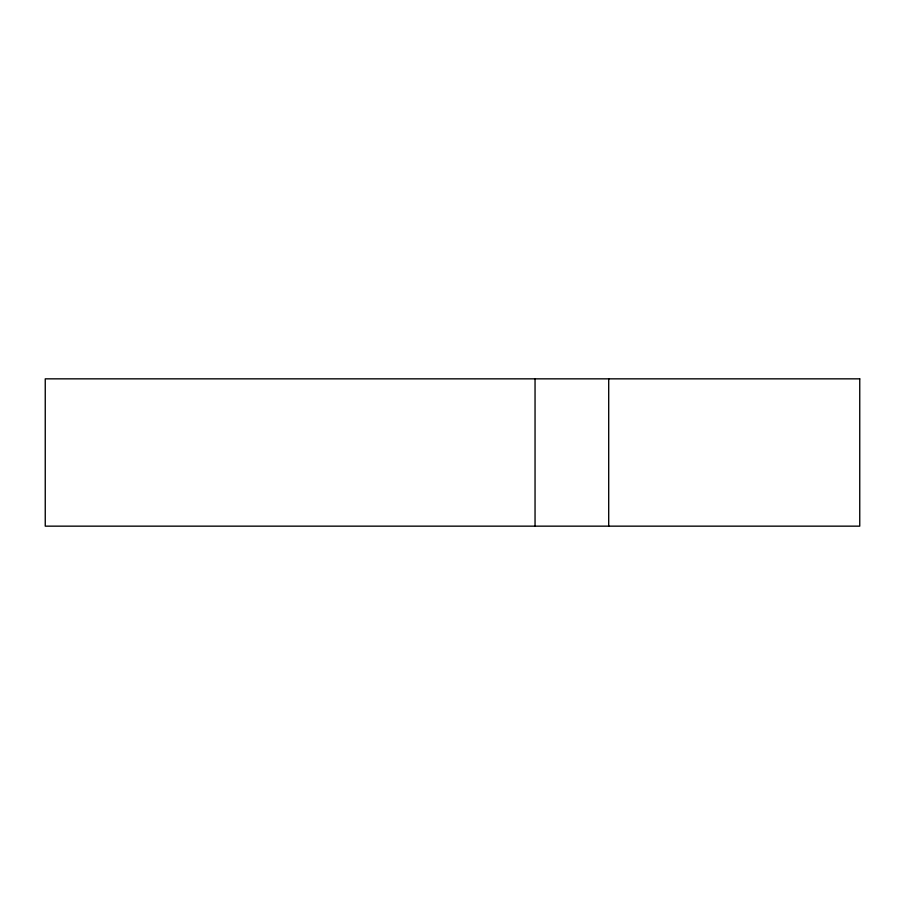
<?xml version="1.0" encoding="UTF-8"?>
<svg xmlns="http://www.w3.org/2000/svg" width="905" height="905" viewBox="0 0 905 905"><rect width="100%" height="100%" fill="white"/><g stroke="black" fill="none" stroke-linecap="round" stroke-linejoin="round"><path stroke-width="1.36" d="M608.703 378.844L608.703 526.156M535.047 378.844L535.047 526.156M859.75 378.844L45.25 378.844L45.25 526.156L859.75 526.156L859.75 378.844"/></g></svg>
